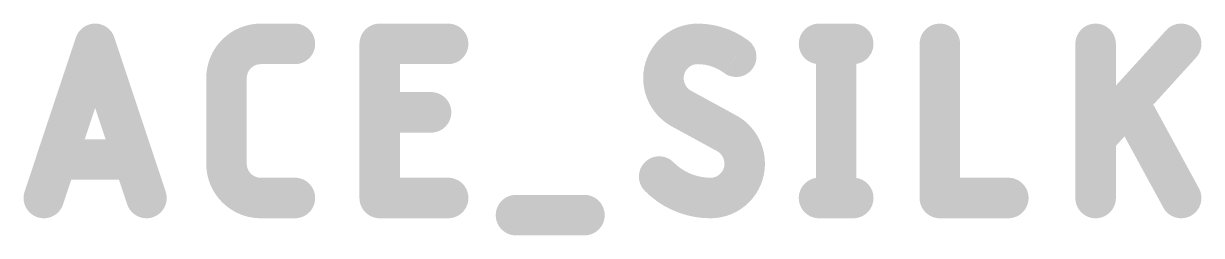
# Model space of a CAD drawing. Extents: x -28.7 to 57.9, y -15.3 to 34.1.
# Drawn here: x 29.031 to 32.723, y 18.768 to 19.431 of the extents above; entities that cross this region are included whole.
import ezdxf

# ---------------------------------------------------------------- set-up
doc = ezdxf.new("R2010")
doc.units = 0
doc.layers.add('27', color=253, linetype='CONTINUOUS')

msp = doc.modelspace()

# ---------------------------------------------------------------- linework, layer by layer
at = {"layer": '27', "const_width": 0.127}
for points in [[(29.0949, 18.8849), (29.2557, 19.3675)], [(29.2557, 19.3675), (29.4166, 18.8849)], [(29.7747, 19.3675), (29.8819, 19.3675)], [(30.1478, 18.8849), (30.1478, 19.3675)], [(30.1478, 19.3675), (30.3622, 19.3675)], [(31.5247, 19.3675), (31.6319, 19.3675)], [(31.5783, 19.3675), (31.5783, 18.8849)], [(31.9034, 19.3675), (31.9034, 18.8849)], [(32.3916, 18.8849), (32.3916, 19.3675)], [(32.6597, 19.3675), (32.3916, 19.0726)], [(29.6675, 18.9921), (29.6675, 19.2603)], [(32.6597, 18.8849), (32.4988, 19.1798)], [(30.1478, 19.153), (30.3086, 19.153)], [(31.2381, 19.086), (31.0906, 19.1664)], [(29.3764, 19.0055), (29.1351, 19.0055)], [(29.8819, 18.8849), (29.7747, 18.8849)], [(30.3622, 18.8849), (30.1478, 18.8849)], [(31.5247, 18.8849), (31.6319, 18.8849)], [(31.9034, 18.8849), (32.1179, 18.8849)], [(30.5749, 18.8313), (30.7894, 18.8313)]]:
    msp.add_lwpolyline(points, dxfattribs=at)
at = {"layer": '27'}
for points, const_width in [([(29.2859, 19.3775, 1), (29.2256, 19.3575)], 0.0635), ([(29.2859, 19.3575, 1), (29.2256, 19.3775)], 0.0635), ([(29.7747, 19.3675, 0.4142), (29.6675, 19.2603)], 0.127), ([(29.7747, 19.3992, 1), (29.7747, 19.3358)], 0.0635), ([(29.7747, 19.3358, 1), (29.7747, 19.3992)], 0.0635), ([(29.8819, 19.3358, 1), (29.8819, 19.3992)], 0.0635), ([(30.1795, 19.3675, 1), (30.116, 19.3675)], 0.0635), ([(30.1478, 19.3992, 1), (30.1478, 19.3358)], 0.0635), ([(30.3622, 19.3358, 1), (30.3622, 19.3992)], 0.0635), ([(31.1443, 19.3675, 0.4142), (31.037, 19.2603)], 0.127), ([(31.2649, 19.3273, 0.1623), (31.1443, 19.3675)], 0.127), ([(31.1443, 19.3992, 1), (31.1443, 19.3358)], 0.0635), ([(31.1443, 19.3357, 1), (31.1443, 19.3992)], 0.0635), ([(31.5247, 19.3992, 1), (31.5247, 19.3358)], 0.0635), ([(31.61, 19.3675, 1), (31.5465, 19.3675)], 0.0635), ([(31.6319, 19.3358, 1), (31.6319, 19.3992)], 0.0635), ([(31.9351, 19.3675, 1), (31.8716, 19.3675)], 0.0635), ([(32.4233, 19.3675, 1), (32.3598, 19.3675)], 0.0635), ([(32.6832, 19.3461, 1), (32.6362, 19.3889)], 0.0635), ([(31.2459, 19.3019, 1), (31.284, 19.3527)], 0.0635), ([(29.6992, 19.2603, 1), (29.6357, 19.2603)], 0.0635), ([(31.037, 19.2603, 0.2656), (31.0906, 19.1664)], 0.127), ([(31.0688, 19.2603, 1), (31.0053, 19.2603)], 0.0635), ([(29.6357, 19.2603, 1), (29.6992, 19.2603)], 0.0635), ([(31.0053, 19.2603, 1), (31.0688, 19.2603)], 0.0635), ([(32.5267, 19.195, 1), (32.4709, 19.1646)], 0.0635), ([(30.1478, 19.1848, 1), (30.1478, 19.1213)], 0.0635), ([(30.3086, 19.1213, 1), (30.3086, 19.1848)], 0.0635), ([(31.1058, 19.1943, 1), (31.0754, 19.1385)], 0.0635), ([(31.0745, 19.1391, 1), (31.1068, 19.1938)], 0.0635), ([(31.2917, 18.9921, 0.2656), (31.2381, 19.086)], 0.127), ([(31.2542, 19.1133, 1), (31.222, 19.0586)], 0.0635), ([(31.2229, 19.0581, 1), (31.2533, 19.1139)], 0.0635), ([(32.3681, 19.0939, 1), (32.4151, 19.0512)], 0.0635), ([(29.1351, 19.0373, 1), (29.1351, 18.9738)], 0.0635), ([(29.3764, 18.9738, 1), (29.3764, 19.0373)], 0.0635), ([(29.6675, 18.9921, 0.4142), (29.7747, 18.8849)], 0.127), ([(29.6992, 18.9921, 1), (29.6357, 18.9921)], 0.0635), ([(31.1845, 18.8849, 0.4142), (31.2917, 18.9921)], 0.127), ([(31.3235, 18.9921, 1), (31.26, 18.9921)], 0.0635), ([(29.6357, 18.9921, 1), (29.6992, 18.9921)], 0.0635), ([(31.0236, 18.9519, 0.2), (31.1845, 18.8849)], 0.127), ([(31.0462, 18.9743, 1), (31.0011, 18.9296)], 0.0635), ([(31.26, 18.9921, 1), (31.3235, 18.9921)], 0.0635), ([(29.7747, 18.9167, 1), (29.7747, 18.8532)], 0.0635), ([(29.7747, 18.8532, 1), (29.7747, 18.9167)], 0.0635), ([(29.8819, 18.8532, 1), (29.8819, 18.9167)], 0.0635), ([(30.1478, 18.9167, 1), (30.1478, 18.8532)], 0.0635), ([(30.3622, 18.8532, 1), (30.3622, 18.9167)], 0.0635), ([(31.1845, 18.9167, 1), (31.1845, 18.8532)], 0.0635), ([(31.1845, 18.8532, 1), (31.1845, 18.9166)], 0.0635), ([(31.5247, 18.9167, 1), (31.5247, 18.8532)], 0.0635), ([(31.6319, 18.8532, 1), (31.6319, 18.9167)], 0.0635), ([(31.9034, 18.9167, 1), (31.9034, 18.8532)], 0.0635), ([(32.1179, 18.8532, 1), (32.1179, 18.9167)], 0.0635), ([(29.0648, 18.8949, 1), (29.125, 18.8749)], 0.0635), ([(29.3865, 18.8749, 1), (29.4467, 18.8949)], 0.0635), ([(30.116, 18.8849, 1), (30.1795, 18.8849)], 0.0635), ([(31.5465, 18.8849, 1), (31.61, 18.8849)], 0.0635), ([(31.8716, 18.8849, 1), (31.9351, 18.8849)], 0.0635), ([(32.3598, 18.8849, 1), (32.4233, 18.8849)], 0.0635), ([(32.6318, 18.8697, 1), (32.6875, 18.9001)], 0.0635), ([(30.5749, 18.863, 1), (30.5749, 18.7995)], 0.0635), ([(30.7894, 18.7995, 1), (30.7894, 18.863)], 0.0635)]:
    msp.add_lwpolyline(points, format="xyb", dxfattribs=dict(at, const_width=const_width))

doc.saveas('drawing.dxf')
